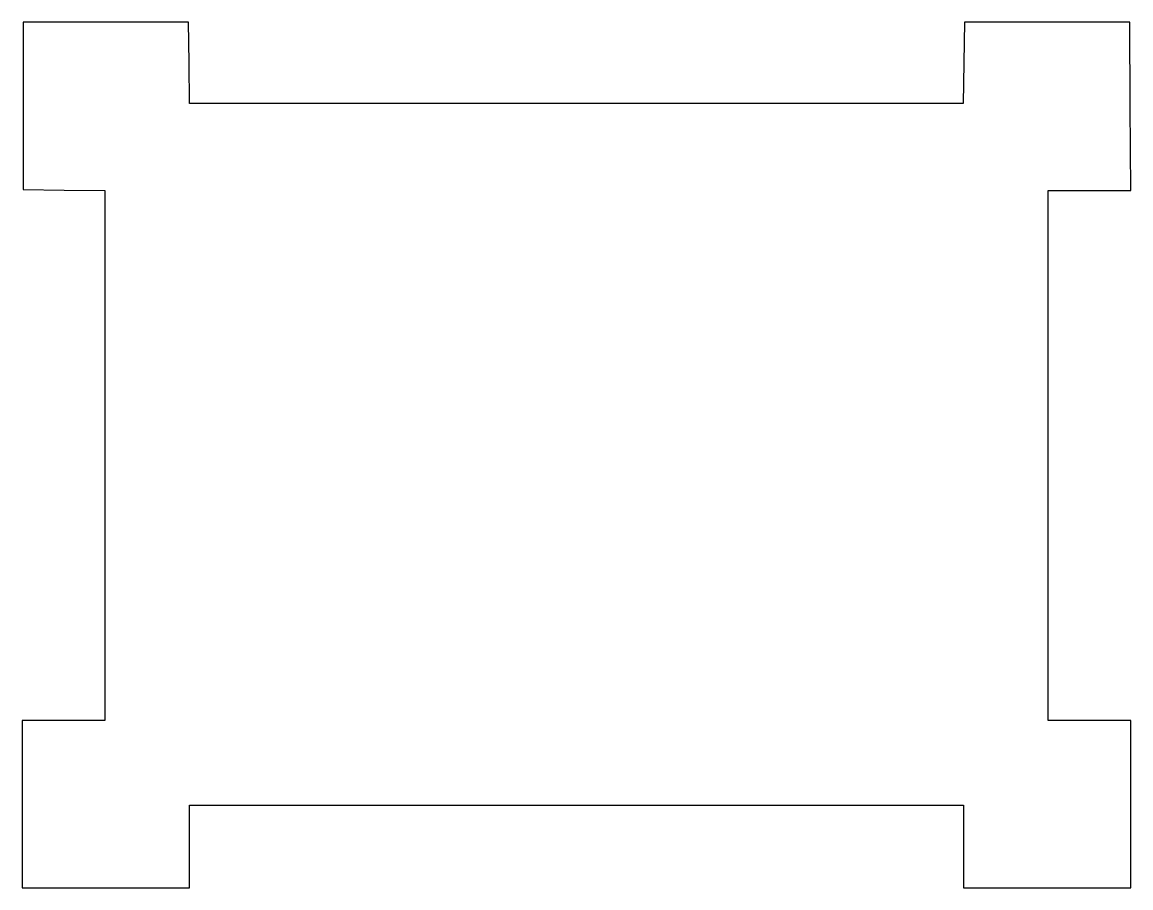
# Model space of a CAD drawing. Header units: centimetres. Extents: x -11.4 to 2.1, y -12.4 to -1.8.
import ezdxf

# ---------------------------------------------------------------- set-up
doc = ezdxf.new("R2010")
doc.units = ezdxf.units.CM
doc.header["$MEASUREMENT"] = 0
doc.layers.add('Layer 1', color=7, linetype='Continuous')

msp = doc.modelspace()

# ---------------------------------------------------------------- linework, layer by layer
at = {"layer": 'Layer 1'}
msp.add_open_spline([(-11.43378, -11.36574), (-11.43378, -11.36574), (-11.43378, -10.34709), (-11.43378, -10.34709), (-11.43378, -10.34709), (-11.43378, -10.34709), (-10.93107, -10.34709), (-10.93107, -10.34709), (-10.93107, -10.34709), (-10.93107, -10.34709), (-10.42836, -10.34709), (-10.42836, -10.34709), (-10.42836, -10.34709), (-10.42836, -10.34709), (-10.42836, -7.11976), (-10.42836, -7.11976), (-10.42836, -7.11976), (-10.42836, -7.11976), (-10.42836, -3.89243), (-10.42836, -3.89243), (-10.42836, -3.89243), (-10.42836, -3.89243), (-10.92445, -3.88523), (-10.92445, -3.88523), (-10.92445, -3.88523), (-10.92445, -3.88523), (-11.42054, -3.87803), (-11.42054, -3.87803), (-11.42054, -3.87803), (-11.42054, -3.87803), (-11.42054, -2.85938), (-11.42054, -2.85938), (-11.42054, -2.85938), (-11.42054, -2.85938), (-11.42054, -1.84073), (-11.42054, -1.84073), (-11.42054, -1.84073), (-11.42054, -1.84073), (-10.41512, -1.84073), (-10.41512, -1.84073), (-10.41512, -1.84073), (-10.41512, -1.84073), (-9.4097, -1.84073), (-9.4097, -1.84073), (-9.4097, -1.84073), (-9.4097, -1.84073), (-9.4025, -2.33682), (-9.4025, -2.33682), (-9.4025, -2.33682), (-9.4025, -2.33682), (-9.3953, -2.83291), (-9.3953, -2.83291), (-9.3953, -2.83291), (-9.3953, -2.83291), (-4.68688, -2.83291), (-4.68688, -2.83291), (-4.68688, -2.83291), (-4.68688, -2.83291), (0.02153, -2.83291), (0.02153, -2.83291), (0.02153, -2.83291), (0.02153, -2.83291), (0.02873, -2.33682), (0.02873, -2.33682), (0.02873, -2.33682), (0.02873, -2.33682), (0.03593, -1.84073), (0.03593, -1.84073), (0.03593, -1.84073), (0.03593, -1.84073), (1.04135, -1.84073), (1.04135, -1.84073), (1.04135, -1.84073), (1.04135, -1.84073), (2.04677, -1.84073), (2.04677, -1.84073), (2.04677, -1.84073), (2.04677, -1.84073), (2.05369, -2.86599), (2.05369, -2.86599), (2.05369, -2.86599), (2.05369, -2.86599), (2.06061, -3.89125), (2.06061, -3.89125), (2.06061, -3.89125), (2.06061, -3.89125), (1.55759, -3.89125), (1.55759, -3.89125), (1.55759, -3.89125), (1.55759, -3.89125), (1.05457, -3.89125), (1.05457, -3.89125), (1.05457, -3.89125), (1.05457, -3.89125), (1.05457, -7.11917), (1.05457, -7.11917), (1.05457, -7.11917), (1.05457, -7.11917), (1.05457, -10.34709), (1.05457, -10.34709), (1.05457, -10.34709), (1.05457, -10.34709), (1.55728, -10.34709), (1.55728, -10.34709), (1.55728, -10.34709), (1.55728, -10.34709), (2.05999, -10.34709), (2.05999, -10.34709), (2.05999, -10.34709), (2.05999, -10.34709), (2.05999, -11.36574), (2.05999, -11.36574), (2.05999, -11.36574), (2.05999, -11.36574), (2.05999, -12.38439), (2.05999, -12.38439), (2.05999, -12.38439), (2.05999, -12.38439), (1.04134, -12.38439), (1.04134, -12.38439), (1.04134, -12.38439), (1.04134, -12.38439), (0.02269, -12.38439), (0.02269, -12.38439), (0.02269, -12.38439), (0.02269, -12.38439), (0.02269, -11.88168), (0.02269, -11.88168), (0.02269, -11.88168), (0.02269, -11.88168), (0.02269, -11.37897), (0.02269, -11.37897), (0.02269, -11.37897), (0.02269, -11.37897), (-4.68689, -11.37897), (-4.68689, -11.37897), (-4.68689, -11.37897), (-4.68689, -11.37897), (-9.39647, -11.37897), (-9.39647, -11.37897), (-9.39647, -11.37897), (-9.39647, -11.37897), (-9.39647, -11.88168), (-9.39647, -11.88168), (-9.39647, -11.88168), (-9.39647, -11.88168), (-9.39647, -12.38439), (-9.39647, -12.38439), (-9.39647, -12.38439), (-9.39647, -12.38439), (-10.41512, -12.38439), (-10.41512, -12.38439), (-10.41512, -12.38439), (-10.41512, -12.38439), (-11.43377, -12.38439), (-11.43377, -12.38439), (-11.43377, -12.38439), (-11.43377, -12.38439), (-11.43377, -11.36574), (-11.43377, -11.36574), (-11.43377, -11.36574), (-11.43377, -11.36574), (-11.43378, -11.36574), (-11.43378, -11.36574)], degree=3, knots=[0, 0, 0, 0, 0.02380952, 0.02380952, 0.02380952, 0.02380952, 0.04761905, 0.04761905, 0.04761905, 0.04761905, 0.07142857, 0.07142857, 0.07142857, 0.07142857, 0.0952381, 0.0952381, 0.0952381, 0.0952381, 0.11904762, 0.11904762, 0.11904762, 0.11904762, 0.14285714, 0.14285714, 0.14285714, 0.14285714, 0.16666667, 0.16666667, 0.16666667, 0.16666667, 0.19047619, 0.19047619, 0.19047619, 0.19047619, 0.21428571, 0.21428571, 0.21428571, 0.21428571, 0.23809524, 0.23809524, 0.23809524, 0.23809524, 0.26190476, 0.26190476, 0.26190476, 0.26190476, 0.28571429, 0.28571429, 0.28571429, 0.28571429, 0.30952381, 0.30952381, 0.30952381, 0.30952381, 0.33333333, 0.33333333, 0.33333333, 0.33333333, 0.35714286, 0.35714286, 0.35714286, 0.35714286, 0.38095238, 0.38095238, 0.38095238, 0.38095238, 0.4047619, 0.4047619, 0.4047619, 0.4047619, 0.42857143, 0.42857143, 0.42857143, 0.42857143, 0.45238095, 0.45238095, 0.45238095, 0.45238095, 0.47619048, 0.47619048, 0.47619048, 0.47619048, 0.5, 0.5, 0.5, 0.5, 0.52380952, 0.52380952, 0.52380952, 0.52380952, 0.54761905, 0.54761905, 0.54761905, 0.54761905, 0.57142857, 0.57142857, 0.57142857, 0.57142857, 0.5952381, 0.5952381, 0.5952381, 0.5952381, 0.61904762, 0.61904762, 0.61904762, 0.61904762, 0.64285714, 0.64285714, 0.64285714, 0.64285714, 0.66666667, 0.66666667, 0.66666667, 0.66666667, 0.69047619, 0.69047619, 0.69047619, 0.69047619, 0.71428571, 0.71428571, 0.71428571, 0.71428571, 0.73809524, 0.73809524, 0.73809524, 0.73809524, 0.76190476, 0.76190476, 0.76190476, 0.76190476, 0.78571429, 0.78571429, 0.78571429, 0.78571429, 0.80952381, 0.80952381, 0.80952381, 0.80952381, 0.83333333, 0.83333333, 0.83333333, 0.83333333, 0.85714286, 0.85714286, 0.85714286, 0.85714286, 0.88095238, 0.88095238, 0.88095238, 0.88095238, 0.9047619, 0.9047619, 0.9047619, 0.9047619, 0.92857143, 0.92857143, 0.92857143, 0.92857143, 0.95238095, 0.95238095, 0.95238095, 0.95238095, 1, 1, 1, 1], dxfattribs=at)

doc.saveas('drawing.dxf')
